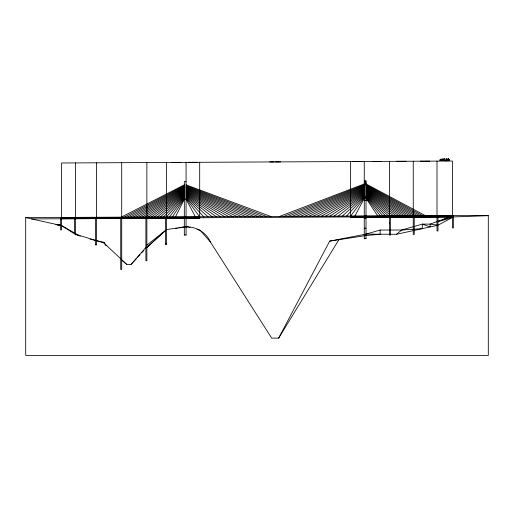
<?xml version="1.0" encoding="UTF-8"?>
<svg xmlns="http://www.w3.org/2000/svg" width="514" height="514" viewBox="0 0 514 514"><rect width="100%" height="100%" fill="white"/><g stroke="black" fill="none" stroke-linecap="round" stroke-linejoin="round"><path stroke-width="0.77" d="M136.377 258.638L131.089 264.376L126.707 264.376L103.873 242.968L104.046 242.312L96.298 240.565M175.383 217.036L184.327 199.246L186.068 199.239L195.506 216.934M166.433 229.623L184.327 226.918C195.153 225.929 206.03 231.949 210.412 242.004L271.675 338.122L278.659 338.122L329.673 241.117L366.013 234.127L380.129 230.034L389.49 230.034M354.827 216.137L364.265 198.359L366.013 198.34L377.822 216.021M278.659 338.122L338.912 239.691M172.363 217.049L184.327 198.449M350.632 216.156L364.265 197.549M169.337 217.062L184.327 197.646M131.089 264.376L145.892 247.472M166.318 217.081L184.327 196.849M346.442 216.176L364.265 196.746M137.437 257.488L140.078 254.623M141.665 252.901L143.779 250.607M163.298 217.094L184.327 196.046M342.247 216.201L364.265 195.95M165.457 230.516L146.869 247.472L165.457 230.445L146.869 245.133M160.272 217.107L184.327 195.243M157.252 217.126L184.327 194.446M366.013 234.127L396.455 234.294L401.685 230.034L413.25 226.725M338.058 216.221L364.265 195.147M154.226 217.139L184.327 193.643M151.206 217.152L184.327 192.846M333.862 216.24L364.265 194.343M148.186 217.171L184.327 192.043M145.16 217.184L184.327 191.247M329.673 216.259L364.265 193.547M142.14 217.197L184.327 190.443M139.121 217.216L184.327 189.647M325.478 216.285L364.265 192.744M136.094 217.229L184.327 188.844M133.075 217.242L184.327 188.047M321.289 216.304L364.265 191.947M130.048 217.261L184.327 187.244M127.029 217.274L184.327 186.447M452.384 216.452L452.384 227.92L453.361 227.914L453.361 215.591L25.7 217.608L25.7 355.399L488.3 355.399L488.3 215.642L453.361 216.934L437.986 225.222L396.455 234.294M317.093 216.323L364.265 191.144M124.009 217.293L184.327 185.644M120.983 217.306L184.327 184.847M312.897 216.349L364.265 190.347M308.708 216.368L364.265 189.544M304.513 216.388L364.265 188.747M300.324 216.407L364.265 187.944M296.128 216.433L364.265 187.147M291.939 216.452L364.265 186.344M449.769 216.953L437.986 221.759L452.384 217.461L449.769 216.953L437.986 221.238M287.744 216.471L364.265 185.548M283.548 216.49L364.265 184.744M279.359 216.516L364.265 183.948M437.009 221.598L430.109 224.11L422.418 224.11L414.226 226.449M175.769 228.518L177.324 228.229M178.878 227.933L184.327 226.918L187.816 226.905L190.109 227.522M329.673 241.117L366.013 235.521L380.129 234.294L380.129 230.034M364.265 180.671L366.013 180.645L366.013 238.702L364.265 238.721L364.265 161.48M364.265 181.718L366.013 181.699M364.265 184.86L366.013 184.841M364.265 216.098L366.013 216.079M350.632 217.345L364.471 217.114M364.265 218.476L366.013 218.456M364.265 228.203L366.013 228.184M364.265 238.374L366.013 238.348M186.068 181.545L184.327 181.558L184.327 235.239M60.639 217.75L199.695 217.049M350.632 216.298L364.471 216.227M366.007 216.221L453.361 215.784M98.675 218.219L104.194 218.193M199.695 217.763L350.632 216.959M392.824 216.747L412.466 216.651M60.639 218.797L199.695 218.032M184.327 234.943L186.068 234.937M165.457 243.919L166.433 243.912M366.007 217.094L453.361 216.76M366.007 217.165L453.361 216.831M453.361 216.934L350.632 217.448L350.632 161.544M420.471 161.165L421.833 161.165M422.084 161.165L423.44 161.165M424.487 161.165L425.83 161.165M426.087 161.165L427.436 161.165M427.764 161.165L429.788 161.165M396.718 161.28L398.074 161.28M398.324 161.28L399.686 161.28M400.727 161.28L402.076 161.28M402.334 161.28L403.676 161.28M404.004 161.28L406.028 161.28M372.239 161.402L373.569 161.402M373.787 161.402L375.149 161.402M376.19 161.402L377.552 161.402M377.822 161.402L379.171 161.402M379.499 161.402L381.523 161.402M352.803 161.499L354.152 161.499M354.409 161.499L355.759 161.499M356.8 161.499L358.149 161.499M358.406 161.499L359.749 161.499M360.076 161.499L362.1 161.499M269.677 161.91L271.103 161.91M271.36 161.91L272.709 161.91M272.928 161.91L274.29 161.91M275.363 161.91L276.705 161.91M276.962 161.91L278.305 161.91M278.633 161.91L280.657 161.91M188.233 162.328L189.582 162.328M189.846 162.328L191.189 162.328M192.236 162.328L193.579 162.328M193.836 162.328L195.185 162.328M195.513 162.328L197.53 162.328M171.605 162.405L172.961 162.405M173.192 162.405L174.554 162.405M175.576 162.405L176.938 162.405M177.208 162.405L178.551 162.405M178.878 162.405L180.902 162.405M364.265 200.248L366.013 200.248M453.361 215.642L488.3 215.642M31.502 218.9L199.695 218.206L199.695 162.302M389.49 223.532L389.49 222.556M55.878 224.734L60.639 224.734M60.639 225.607L61.616 225.607L74.614 233.015M390.473 230.034L401.685 230.034L422.167 228.679L422.418 224.11L430.109 226.944L430.109 224.11L437.202 225.113M95.527 244.42L96.503 244.42M57.465 225.151L60.639 225.395M25.7 217.608L61.616 225.607L74.614 233.928L103.873 242.968M90.085 239.158L95.527 240.391M196.99 229.366L200.049 230.182L210.412 242.004M186.068 184.834L270.974 216.555M186.068 185.638L266.779 216.574M186.068 186.434L262.59 216.6M186.068 187.237L258.394 216.619M186.068 188.034L254.205 216.638M186.068 188.837L250.01 216.657M186.068 189.634L245.814 216.683M186.068 190.437L241.625 216.702M75.597 234.23L78.95 235.817M186.068 191.234L237.429 216.722M186.068 192.037L233.24 216.747M366.013 183.935L425.618 215.784M366.013 184.738L422.964 215.796M366.013 185.535L420.311 215.809M186.068 192.84L229.045 216.767M366.013 186.338L417.651 215.822M75.597 233.574L80.293 236.254M366.013 187.135L414.997 215.835M186.068 193.637L224.856 216.786M366.013 187.938L412.344 215.848M366.013 188.734L409.684 215.861M366.013 189.537L407.03 215.874M186.068 194.44L220.66 216.805M366.013 190.334L404.377 215.886M366.013 191.137L401.723 215.899M186.068 195.236L216.471 216.831M366.013 191.934L399.063 215.912M366.013 192.737L396.41 215.931M186.068 196.04L212.276 216.85M366.013 193.54L393.756 215.944M122.268 260.604L126.707 264.376M366.013 194.337L391.096 215.957M186.068 196.836L208.08 216.869M366.013 195.14L388.443 215.97M366.013 195.937L385.789 215.983M186.068 197.639L203.891 216.889M366.013 196.74L383.136 215.996M366.013 197.537L380.476 216.008M186.068 198.436L199.695 216.914M104.046 242.312L105.903 245.737M452.384 215.649L452.384 161.036L61.616 162.989L61.616 217.602M437.986 216.522L437.986 230.972L437.009 230.972L437.009 161.113M414.226 216.645L414.226 234.429L413.25 234.429L413.25 216.651M413.25 161.235L413.25 215.841M390.473 217.178L390.473 235.104L389.49 235.104L389.49 217.178M389.49 161.351L389.49 215.964M186.068 162.366L186.068 235.232M166.433 162.469L166.433 217.081M166.433 218.373L166.433 244.613M165.457 218.373L165.457 244.613M146.869 162.565L146.869 217.178M146.869 217.981L146.869 260.778L145.892 260.784L145.892 217.987M121.715 162.694L121.715 269.471L120.732 269.471L120.732 218.109M96.503 162.816L96.503 217.428M96.503 245.114L96.503 218.726L95.527 218.726L95.527 245.114M75.597 162.925L75.597 217.531M75.597 234.911L75.597 218.829L74.614 218.829L74.614 233.928M61.616 218.791L61.616 229.874L60.639 229.88L60.639 217.557M442.625 159.417C443.01 162.585 443.955 157.297 442.625 159.417M444.224 159.417C444.61 162.585 445.561 157.297 444.224 159.417M442.368 159.379C443.152 163.413 444.366 156.571 442.368 159.379M443.967 159.379C444.751 163.413 445.966 156.571 443.967 159.379M440.26 159.597L440.003 160.67L440.19 159.212L442.027 159.173L442.027 160.67L441.603 159.417L441.153 159.552L441.14 160.67L440.781 159.462L440.26 159.597M445.979 160.966L445.677 160.381L445.979 160.966M366.013 183.093L364.265 183.112L366.013 183.093M366.013 196.939L364.265 196.958L366.013 196.939M366.013 200.376L364.265 200.396L366.013 200.376M446.846 158.608L446.358 159.944L446.64 160.67L446.891 160.175L447.784 160.175L446.846 158.608M448.446 158.608L447.964 159.944L448.24 160.67L448.491 160.175L449.384 160.175L448.446 158.608M447.533 159.944L446.891 159.944L446.891 159.012L447.533 159.944M449.14 159.944L448.491 159.944L448.491 159.012L449.14 159.944"/></g></svg>
